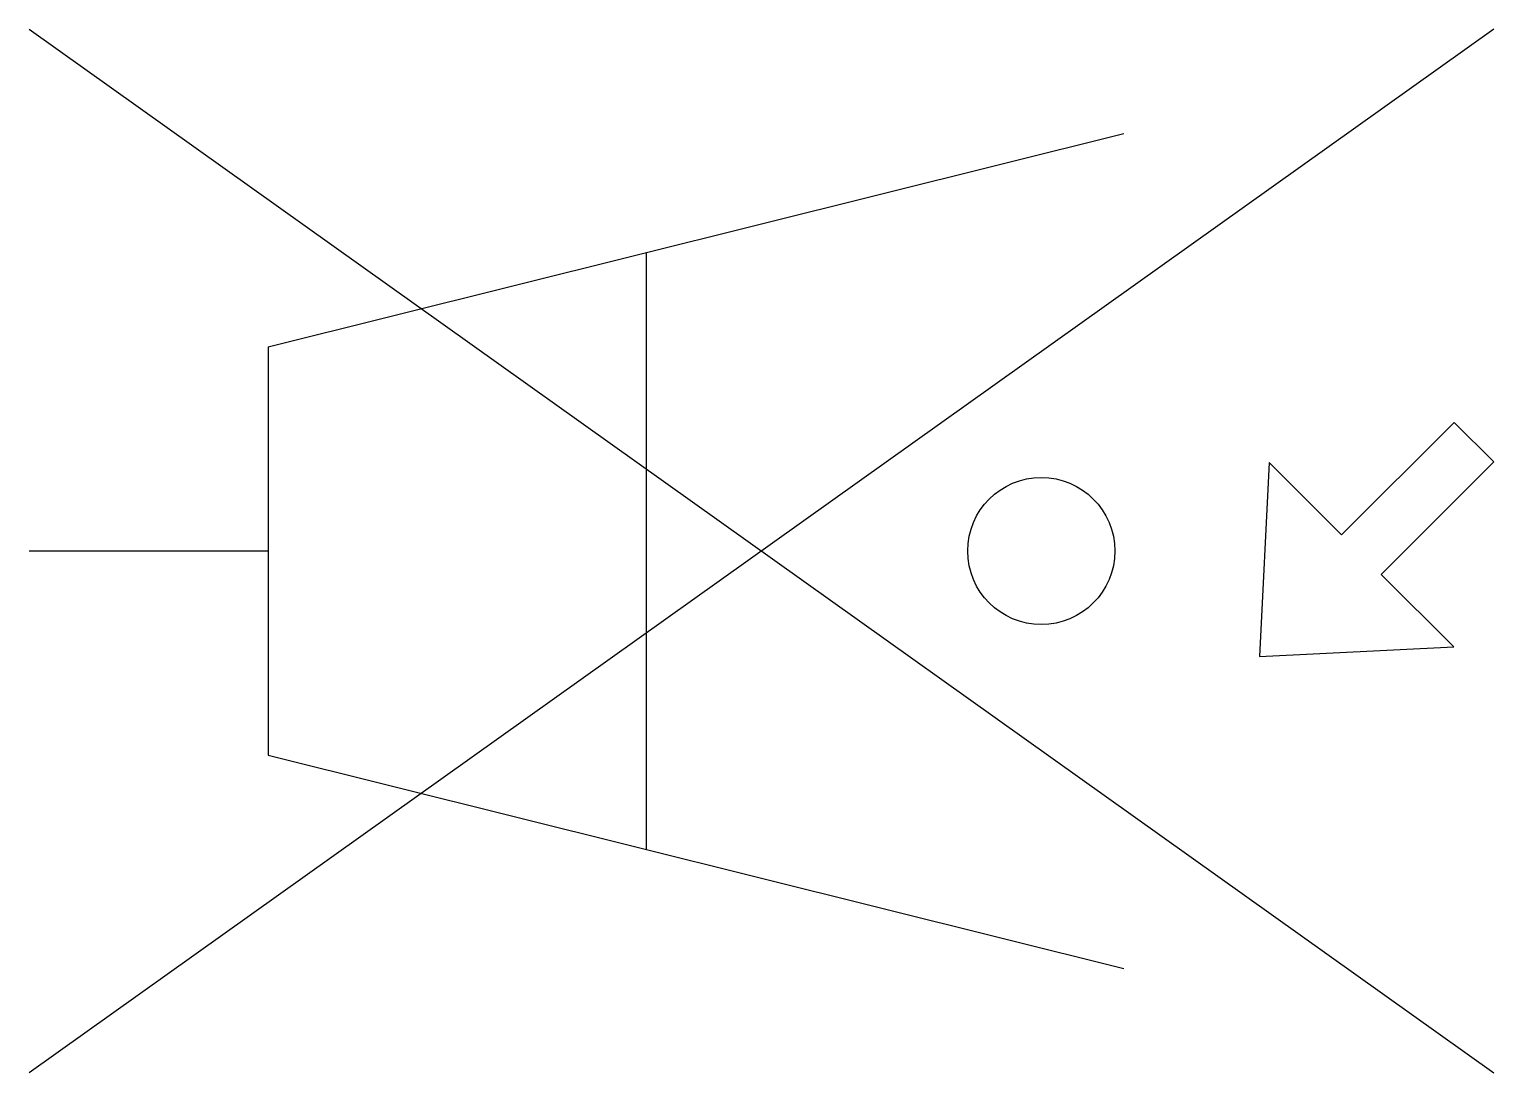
# Model space of a CAD drawing. Header units: metres. Extents: x 0 to 9.2, y -3.28 to 3.28.
import ezdxf

# ---------------------------------------------------------------- set-up
doc = ezdxf.new("R2010")
doc.units = ezdxf.units.M

msp = doc.modelspace()

# ---------------------------------------------------------------- linework, layer by layer
for p, q in [((9.1968, 3.2781), (0, -3.2781)), ((0, 3.2781), (9.1968, -3.2781)), ((1.5, 1.2825), (6.8744, 2.6225)), ((3.8744, 1.8745), (3.8744, -1.8745)), ((1.5, 1.2825), (1.5, -1.2825)), ((0, 0), (1.5, 0)), ((1.5, -1.2825), (6.8744, -2.6225))]:
    msp.add_line(p, q)
msp.add_lwpolyline([(9.1968, 0.5603), (8.949, 0.8081), (8.2419, 0.101), (7.786, 0.5569), (7.7257, -0.663), (8.9455, -0.6026), (8.4897, -0.1468)], close=True)
msp.add_circle((6.3554, 0), 0.462)

doc.saveas('drawing.dxf')
